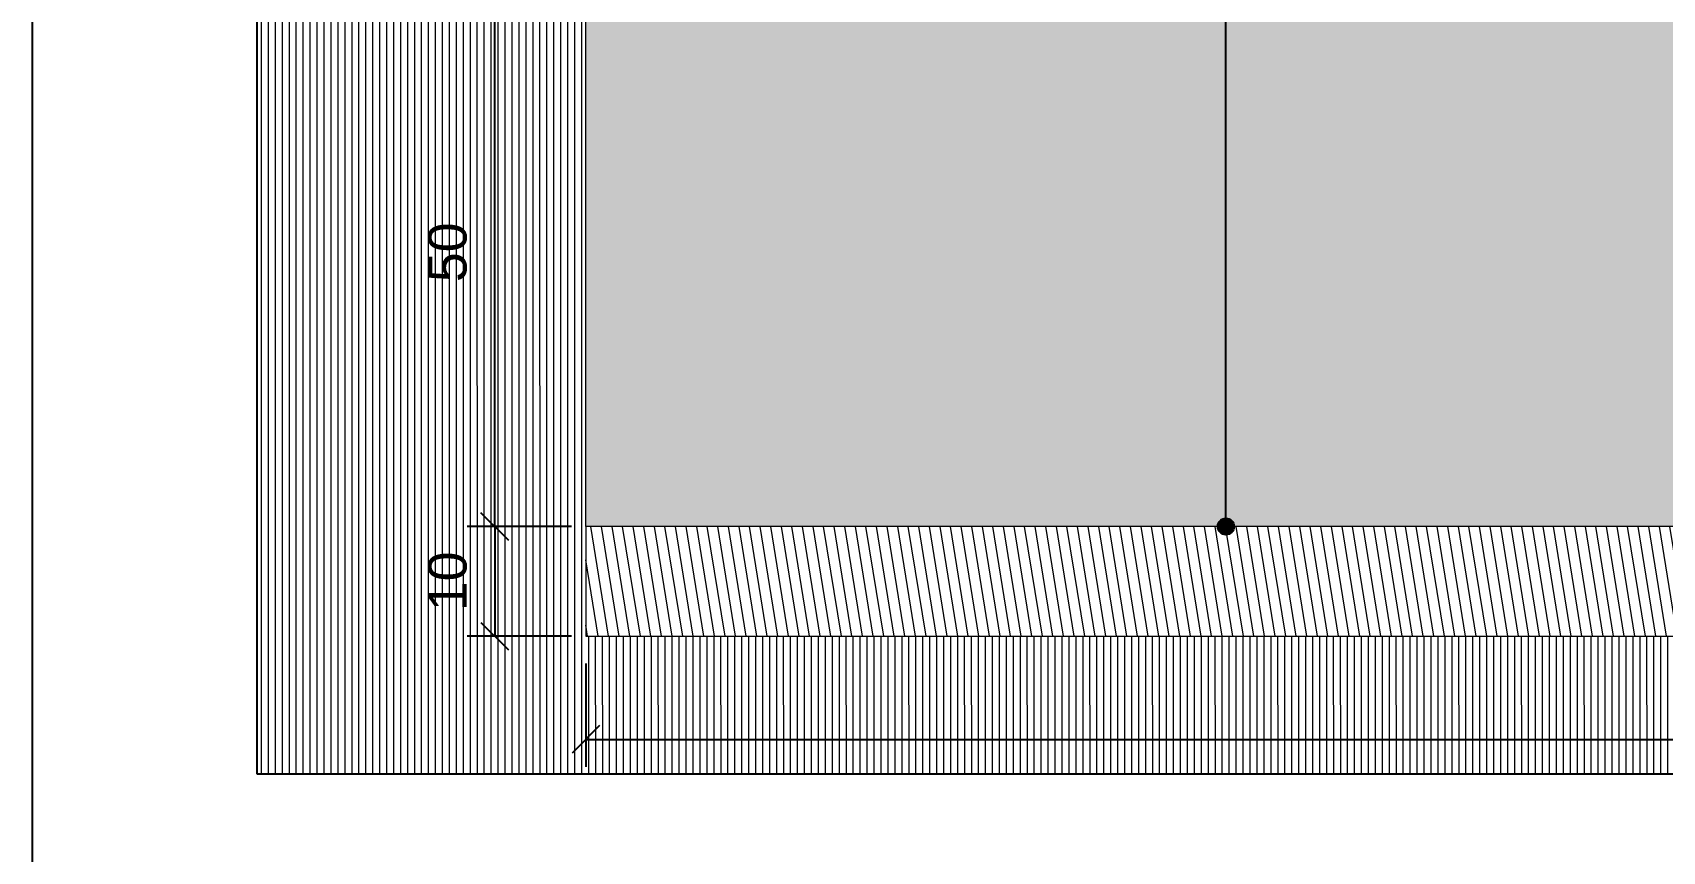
# Model space of a CAD drawing. Header units: metres. Extents: x -325 to 301, y -147 to 149.
# Drawn here: x 72.234 to 73.721, y 29.451 to 30.197 of the extents above; entities that cross this region are included whole.
import ezdxf

# ---------------------------------------------------------------- set-up
doc = ezdxf.new("R2010")
doc.units = ezdxf.units.M
doc.layers.get('Defpoints').update_dxf_attribs({"lineweight": 13})
doc.layers.add('-aux', color=50, linetype='Continuous', plot=False)
doc.layers.add('00-AUX', color=50, linetype='Continuous', plot=False)
doc.layers.add('0-TX-1_25', color=7, linetype='Continuous', true_color=0x3f4f7f)
for name, color, linetype, lineweight in [('1-CM', 7, 'Continuous', 0), ('3-TR Formigó', 252, 'Continuous', 0), ('3-TR Seleccionat', 44, 'Continuous', 0)]:
    doc.layers.add(name, color=color, linetype=linetype, lineweight=lineweight)
doc.layers.add('1-SECCIÓ', color=1, linetype='Continuous')
doc.layers.add('3-TR tot_u', color=7, linetype='Continuous', lineweight=5, true_color=0x787878)
doc.styles.get("Standard").update_dxf_attribs({"font": 'arial.ttf'})
doc.dimstyles.new('ISO-25', dxfattribs={"dimtxt": 0.1, "dimasz": 0.1, "dimexe": 0.1, "dimexo": 0.1, "dimgap": 0.1, "dimtad": 1, "dimdec": 0, "dimlfac": 100, "dimzin": 9, "dimtxsty": 'Standard', "dimblk": 'OBLIQUE', "dimcen": 0.1, "dimadec": 0, "dimazin": 0, "dimtfac": 1, "dimtdec": 0, "dimtmove": 0, "dimatfit": 3, "dimldrblk": 'OBLIQUE', "dimfxl": 1, "dimarcsym": 0})

# ---------------------------------------------------------------- blocks, each defined once
blk = doc.blocks.new('_Oblique')
at = {"color": 0, "lineweight": -2}
blk.add_line((-0.499999999995058, -0.4999999998130015), (0.500000000028669, 0.500000000163238), dxfattribs=at)
blk = doc.blocks.new('*D1994')
at = {"layer": '0-TX-1_25', "color": 0, "lineweight": -2, "transparency": 16777216}
for p, q in [((72.73894661204405, 29.62194976253426), (72.73894661204405, 29.52785625921465)), ((75.93894661204405, 29.62194976253426), (75.93894661204405, 29.52785625921465)), ((72.73894661204405, 29.55285625921465), (75.93894661204405, 29.55285625921465))]:
    blk.add_line(p, q, dxfattribs=at)
at = {"layer": 'Defpoints', "color": 0, "transparency": 16777216}
for p in [(72.73894661204405, 29.64694976253426), (75.93894661204405, 29.64694976253426), (75.93894661204405, 29.55285625921465)]:
    blk.add_point(p, dxfattribs=at)
at = {"layer": '0-TX-1_25', "color": 0, "lineweight": -2, "transparency": 16777216, "xscale": 0.025, "yscale": 0.025, "zscale": 0.025, "rotation": 180}
blk.add_blockref('_Oblique', (72.73894661204405, 29.55285625921465), dxfattribs=at)
at = {"layer": '0-TX-1_25', "color": 0, "lineweight": -2, "transparency": 16777216, "xscale": 0.025, "yscale": 0.025, "zscale": 0.025}
blk.add_blockref('_Oblique', (75.93894661204405, 29.55285625921465), dxfattribs=at)
at = {"layer": '0-TX-1_25', "color": 0, "transparency": 16777216, "insert": (74.33894661204405, 29.59573825102911), "char_height": 0.035, "attachment_point": 5}
blk.add_mtext('320', dxfattribs=at)
blk = doc.blocks.new('*D2069')
at = {"layer": '0-TX-1_25', "color": 0, "lineweight": -2, "transparency": 16777216}
for p, q in [((72.71394661210888, 30.24694976253428), (72.63094358329309, 30.24694976253428)), ((72.6559435832931, 29.74694976253428), (72.6559435832931, 30.24694976253428)), ((72.71394661204407, 29.74694976253428), (72.63094358329309, 29.74694976253428))]:
    blk.add_line(p, q, dxfattribs=at)
at = {"layer": 'Defpoints', "color": 0, "transparency": 16777216}
for p in [(72.6559435832931, 30.24694976253428), (72.73894661210889, 30.24694976253428), (72.73894661204407, 29.74694976253428)]:
    blk.add_point(p, dxfattribs=at)
at = {"layer": '0-TX-1_25', "color": 0, "lineweight": -2, "transparency": 16777216, "xscale": 0.025, "yscale": 0.025, "zscale": 0.025}
for p, rotation in [((72.6559435832931, 30.24694976253428), 90), ((72.6559435832931, 29.74694976253428), 270)]:
    blk.add_blockref('_Oblique', p, dxfattribs=dict(at, rotation=rotation))
at = {"layer": '0-TX-1_25', "color": 0, "transparency": 16777216, "insert": (72.61307352872282, 29.99694976253425), "char_height": 0.035, "attachment_point": 5, "rotation": 90}
blk.add_mtext('50', dxfattribs=at)
blk = doc.blocks.new('*D2094')
at = {"layer": '0-TX-1_25', "color": 0, "lineweight": -2, "transparency": 16777216}
for p, q in [((72.72590309217253, 29.74694976253427), (72.63094358329312, 29.74694976253427)), ((72.65594358329312, 29.74694976253427), (72.65594358329312, 29.64694976253427)), ((72.72590309217253, 29.64694976253427), (72.63094358329312, 29.64694976253427))]:
    blk.add_line(p, q, dxfattribs=at)
at = {"layer": 'Defpoints', "color": 0, "transparency": 16777216}
for p in [(72.75090309217254, 29.74694976253427), (72.65594358329312, 29.64694976253427), (72.75090309217254, 29.64694976253427)]:
    blk.add_point(p, dxfattribs=at)
at = {"layer": '0-TX-1_25', "color": 0, "lineweight": -2, "transparency": 16777216, "xscale": 0.025, "yscale": 0.025, "zscale": 0.025}
for p, rotation in [((72.65594358329312, 29.74694976253427), 90), ((72.65594358329312, 29.64694976253427), 270)]:
    blk.add_blockref('_Oblique', p, dxfattribs=dict(at, rotation=rotation))
at = {"layer": '0-TX-1_25', "color": 0, "transparency": 16777216, "insert": (72.61307352872285, 29.69694976253424), "char_height": 0.035, "attachment_point": 5, "rotation": 90}
blk.add_mtext('10', dxfattribs=at)
blk = doc.blocks.new('POINT')
at = {"layer": '0-TX-1_25'}
h = blk.add_hatch(dxfattribs=at)
h.set_pattern_fill('ANGLE', color=256)
h.set_pattern_definition([(0, (-83.74681484067048, -12.72584030761209), (0, 6.985), [5.08, -1.905]), (90, (-83.74681484067048, -12.72584030761209), (-6.985, 4.277078946022131e-16), [5.08, -1.905])])
edge = h.paths.add_edge_path()
edge.add_arc((0, 0), 0.0075, 0, 360)
h = blk.add_hatch(color=256, dxfattribs=at)
h.dxf.hatch_style = 1
edge = h.paths.add_edge_path()
edge.add_arc((0, 0), 0.0075, 0, 360)
blk.add_circle((0, 0), 0.0075, dxfattribs=at)

msp = doc.modelspace()

# ---------------------------------------------------------------- hatches: boundary and pattern name
at = {"layer": '3-TR Formigó'}
h = msp.add_hatch(dxfattribs=at)
h.set_pattern_fill('ANSI31', color=256, scale=0.003, angle=234.1752438963392)
h.set_pattern_definition([(279.1752438963392, (-136.676964866183, -14.03208375477895), (0.009403130041245794, 0.001518805592372136), [])])
h.paths.add_polyline_path([(75.93894661204405, 29.64694976253426), (75.93894661204405, 29.74694976253426), (72.73894661204405, 29.74694976253426), (72.73894661204405, 29.64694976253426)])
at = {"layer": '3-TR Seleccionat'}
h = msp.add_hatch(dxfattribs=at)
h.set_pattern_fill('ANSI31', color=256, scale=0.002, angle=45, style=0)
h.set_pattern_definition([(90, (-441001.8333770455, -650806.74596984), (-0.00635, 1.301042606982605e-18), [])])
h.paths.add_polyline_path([(75.0907160707204, 32.22695288046278), (74.98296428359681, 32.22695288046278), (74.23894657618793, 30.24694976246945), (75.9307420039786, 30.24694976246945), (75.93867391331962, 29.64694752514811), (72.73894661204405, 29.64695199992041), (72.73894661203828, 30.24694976255363), (72.44010838006902, 30.24694976255363), (72.43894659397077, 29.52147745469256), (80.03778340162063, 29.52147745469256), (80.03778340173228, 31.56734390299458)])
at = {"layer": '3-TR tot_u'}
h = msp.add_hatch(dxfattribs=at)
h.set_pattern_fill('AR-CONC', color=256, scale=0.0002499999999999998, angle=90.58726092987852)
h.set_pattern_definition([(140.5872609298785, (49.4560036235978, -49.84167093588243), (0.003517738578472596, 0.04558461658669537), [0.004762499999999996, -0.05238749999999996]), (85.58726092987852, (49.4560036235978, -49.84167093588243), (-0.04767139590977341, -0.00929994979371116), [0.003809999999999997, -0.04191014604249996]), (191.0387056298786, (49.45629676769724, -49.83787223002962), (-0.04415365538318716, 0.0362846666927757), [0.004047502199999997, -0.04452256114999997]), (136.7714609298785, (49.44330429069156, -49.84180110399057), (0.009815426627263462, 0.0678739282378536), [0.007143749999999994, -0.07858124999999994]), (187.2228185398785, (49.44412223613036, -49.83614494839241), (-0.06246159789290918, 0.05871392010036004), [0.006071255784999995, -0.06678390203999994]), (81.7714120998786, (49.44330429069156, -49.84180110399057), (-0.06246159788989664, 0.05871392010375959), [0.005714991767499988, -0.06286493297999983]), (111.5872609298785, (49.44641403986405, -49.83541889551039), (0.02517646531543982, 0.03816364754881366), [0.004762499999999996, -0.05238749999999996]), (56.58726092987855, (49.44641403986405, -49.83541889551039), (-0.0462029321303139, 0.01497773884208171), [0.003809999999999997, -0.04190999999999996]), (162.0387059298785, (49.44851207865312, -49.83223859154932), (-0.02102646705166375, 0.05314138630394799), [0.004047502199999997, -0.04452248439999996]), (128.0872609298785, (49.4560036235978, -49.84167093588243), (-0.02114556348804155, 0.0005554494380260346), [0, -0.04140199999999997, 0, -0.04254499999999996, 0, -0.04206874999999997]), (98.08726092987847, (49.4560036235978, -49.84167093588243), (-0.02521504447655499, 0.01644733903555077), [0, -0.02425699999999998, 0, -0.04044949999999996, 0, -0.01603374999999999]), (58.08726092987852, (49.45614876103836, -49.85583069207291), (0.001084678264659777, 0.03391054737691759), [0, -0.01587499999999999, 0, -0.04952999999999996, 0, -0.06572249999999995]), (48.08726092987852, (49.45621384509243, -49.86218035852601), (-0.006735849794676834, 0.03696519821488923), [0, -0.02063749999999998, 0, -0.03289299999999997, 0, -0.04667249999999996])])
h.paths.add_polyline_path([(73.23894661204405, 32.82695288046279), (73.23894661204405, 30.24694976246945), (72.73894661204405, 30.24694976253426), (72.73894661204405, 29.74713960278975), (75.93894661204405, 29.74694976253426), (75.9307420039786, 30.24694976246945), (73.73894659411599, 30.24694976246945), (73.73894659411599, 32.82695288046279)])

# ---------------------------------------------------------------- linework, layer by layer
at = {"layer": '-aux'}
for points in [[(72.23447743480324, 3.456691224966903), (72.23447743480324, 133.4566912249669)], [(72.43894659397077, 29.52147745469256), (75.43894659397077, 29.52147745469256)]]:
    msp.add_lwpolyline(points, dxfattribs=at)
at = {"layer": '0-TX-1_25'}
msp.add_lwpolyline([(73.32285280013957, 29.74694976253426), (73.32285280013957, 33.18732602814617)], dxfattribs=at)
at = {"layer": '00-AUX'}
msp.add_lwpolyline([(72.43894659397077, 29.52147745469256), (80.03778340173228, 29.52147745469256)], dxfattribs=at)
at = {"layer": '1-CM'}
msp.add_lwpolyline([(73.73894659411599, 32.82695288046279), (73.73894659411599, 30.24694976246945), (75.9307420039786, 30.24694976246945), (75.93894661204405, 29.74694976253426), (72.73894661204405, 29.74694976253426), (72.73894661204405, 30.24694976253426), (73.23894661204405, 30.24694976246945), (73.23894661204405, 32.82695288046279)], dxfattribs=at)
msp.add_lwpolyline([(72.73894661204405, 29.74694976253426), (72.73894661204405, 29.64694976253426), (75.93894661204405, 29.64694976253426), (75.93894661204405, 29.74694976253426)], close=True, dxfattribs=at)
at = {"layer": '1-SECCIÓ'}
msp.add_line((72.43894659409466, 30.72716053800088), (72.43894659397077, 29.52147745469256), dxfattribs=at)

# ---------------------------------------------------------------- block references
at = {"layer": '0-TX-1_25'}
msp.add_blockref('POINT', (73.32285279366957, 29.74694976253426), dxfattribs=at)

# ---------------------------------------------------------------- dimensions: what is measured, and where the dimension line sits
for base, p1, p2, picture, middle in [((72.6559435832931, 30.24694976253428), (72.73894661204405, 29.74694976253426), (72.73894661210886, 30.24694976253426), '*D2069', (72.61307352872282, 29.99694976253425)), ((72.65594358329312, 29.64694976253427), (72.7509030921725, 29.74694976253426), (72.7509030921725, 29.64694976253426), '*D2094', (72.61307352872285, 29.69694976253424))]:
    dim = msp.add_linear_dim(base=base, p1=p1, p2=p2, angle=90, dimstyle='ISO-25', override={"dimtxt": 0.035, "dimasz": 0.025, "dimexe": 0.025, "dimexo": 0.025, "dimgap": 0.025, "dimblk1": 'Oblique', "dimblk2": 'Oblique', "dimsah": 1, "dimfxl": 0.1, "dimfxlon": 1, "dimarcsym": 1}, dxfattribs=at)
    dim.commit()
    dim.dimension.update_dxf_attribs({"geometry": picture, "text_midpoint": middle})
dim = msp.add_linear_dim(base=(75.93894661204405, 29.55285625921465), p1=(72.73894661204405, 29.64694976253426), p2=(75.93894661204405, 29.64694976253426), dimstyle='ISO-25', override={"dimtxt": 0.035, "dimasz": 0.025, "dimexe": 0.025, "dimexo": 0.025, "dimgap": 0.025, "dimblk1": 'Oblique', "dimblk2": 'Oblique', "dimsah": 1, "dimfxl": 0.1, "dimfxlon": 1, "dimarcsym": 1}, dxfattribs=at)
dim.commit()
dim.dimension.update_dxf_attribs({"geometry": '*D1994', "text_midpoint": (74.33894661204405, 29.59573825102911)})

doc.saveas('drawing.dxf')
